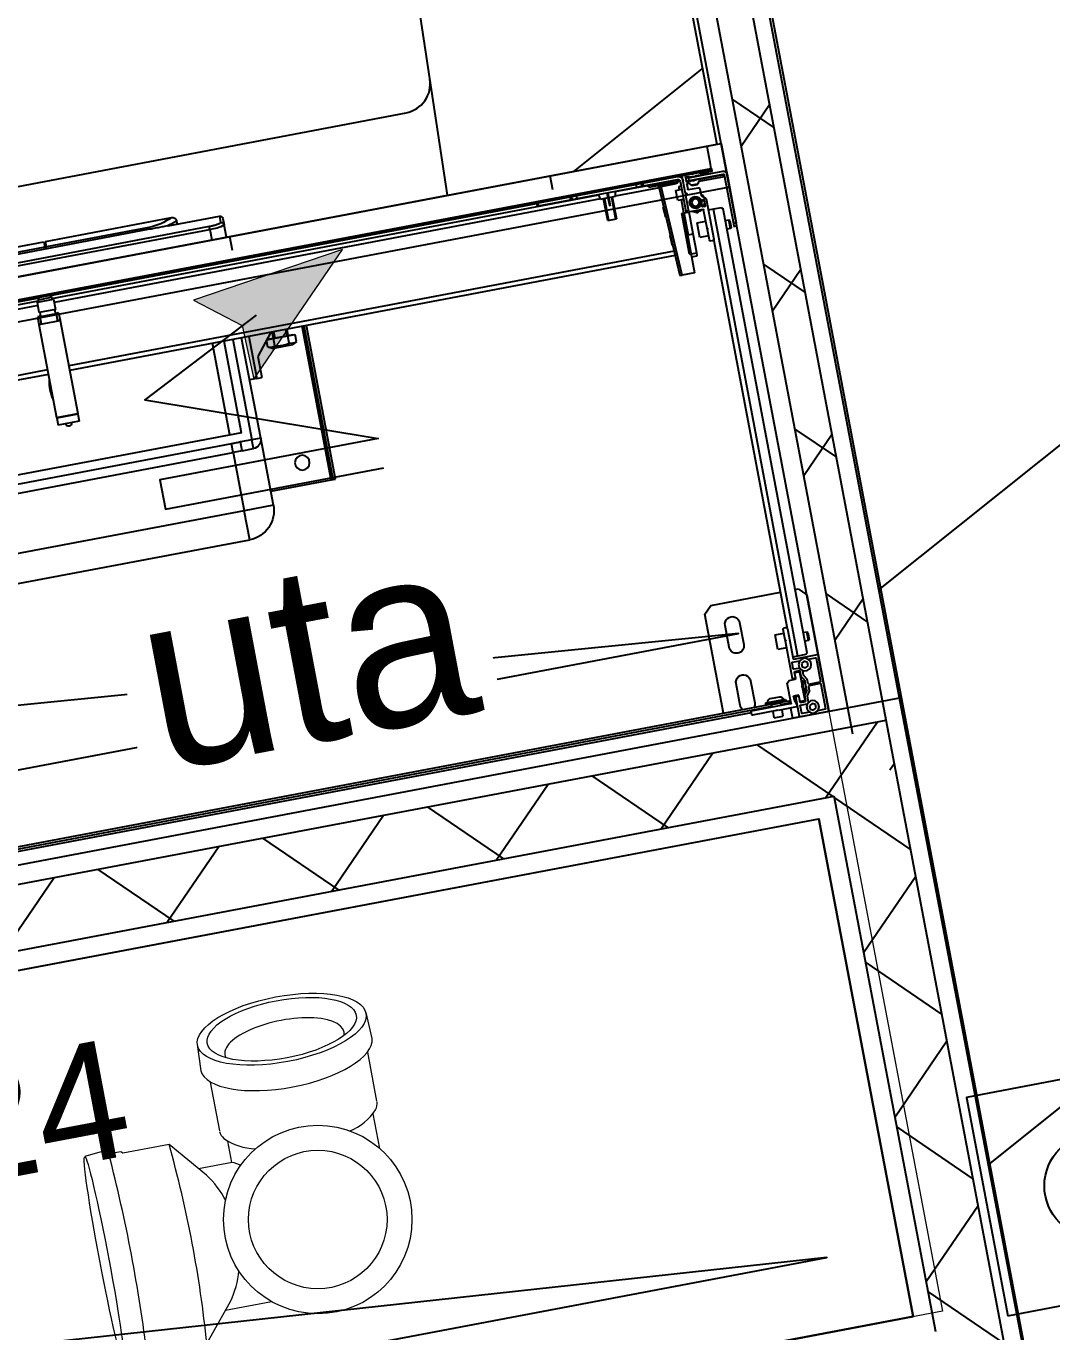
# Model space of a CAD drawing. Header units: centimetres. Extents: x 197412 to 267601, y -375791 to -305433.
# Drawn here: x 222351 to 223043, y -354379 to -353498 of the extents above; entities that cross this region are included whole.
import ezdxf

# ---------------------------------------------------------------- set-up
doc = ezdxf.new("R2010")
doc.units = ezdxf.units.CM
for name, color, linetype in [('3-BAT C-Niveau 0', 250, 'Continuous'), ('prlm-EAU-CHU', 42, 'Continuous'), ('prlm-GT', 242, 'Continuous'), ('prlm-MOD', 64, 'Continuous')]:
    doc.layers.add(name, color=color, linetype=linetype)
doc.layers.add('FAUX PLAFOND', color=9, linetype='Continuous', lineweight=25)
doc.layers.add('prlm-ELEC-CFO', color=1, linetype='Continuous', lineweight=25)
doc.styles.add('Geneva', font='arial.ttf')
doc.styles.add('prlm-elec-cfo', font='comic.ttf', dxfattribs={"height": 12})

# ---------------------------------------------------------------- blocks, each defined once
blk = doc.blocks.new('xi.uta')
at = {"layer": 'prlm-ELEC-CFO', "lineweight": 5}
blk.add_hatch(color=0, dxfattribs=at).paths.add_polyline_path([(-3, 6), (-0.103, 3.699), (0, 0), (7.5, 7.5)])
at = {"layer": 'prlm-ELEC-CFO', "color": 0, "lineweight": 5, "flags": 128}
blk.add_lwpolyline([(-3, 6), (-0.103, 3.699), (0, 0), (7.5, 7.5)], close=True, dxfattribs=at)
at = {"layer": 'prlm-ELEC-CFO', "color": 0}
blk.add_lwpolyline([(0.955, 4.227), (-7.5, 0), (7.5, -5.5), (-7.5, -5.5), (-7.5, -7.5), (7.5, -7.5)], dxfattribs=at)
blk = doc.blocks.new('xi.BP')
at = {"layer": 'prlm-ELEC-CFO', "color": 0, "flags": 128}
blk.add_lwpolyline([(-7.5, -7.5), (7.5, -7.5), (7.5, 7.5), (-7.5, 7.5)], close=True, dxfattribs=at)
at = {"layer": 'prlm-ELEC-CFO', "color": 0}
blk.add_circle((0, 0), 3.5, dxfattribs=at)
blk = doc.blocks.new('MTI900_Alu_390')
at = {"layer": 'prlm-MOD', "color": 1, "linetype": 'Continuous'}
for p, q in [((-4.225, 0), (4.225, 0)), ((4.278, 0), (4.225, 0)), ((4.225, -0.07), (4.225, 0)), ((4.472, 0), (4.278, 0)), ((4.475, 0), (4.472, 0)), ((4.475, -0.003), (4.475, 0)), ((3.96, -0.073), (3.96, -0.097)), ((4.13, -0.07), (3.963, -0.07)), ((4.105, -0.025), (4.165, -0.025)), ((4.105, -0.025), (4.105, -0.07)), ((4.135, -0.075), (4.13, -0.07)), ((4.14, -0.07), (4.135, -0.075)), ((4.267, -0.07), (4.14, -0.07)), ((4.165, -0.07), (4.165, -0.025)), ((4.27, -0.0895), (4.27, -0.073)), ((4.275, -0.003), (4.275, -0.137)), ((4.293, -0.021), (4.293, -0.074)), ((4.3467, -0.018), (4.296, -0.018)), ((4.296, -0.077), (4.3306, -0.077)), ((4.353, -0.0864), (4.353, -0.1286)), ((4.355, -0.0385), (4.375, -0.0269)), ((4.355, -0.0615), (4.355, -0.0385)), ((4.375, -0.0731), (4.355, -0.0615)), ((4.375, -0.0269), (4.395, -0.0385)), ((4.395, -0.0615), (4.375, -0.0731)), ((4.395, -0.0385), (4.395, -0.0615)), ((4.454, -0.018), (4.4033, -0.018)), ((4.457, -0.191), (4.457, -0.021)), ((4.475, -0.387), (4.475, -0.003)), ((-4.105, -0.105), (4.105, -0.105)), ((-4.1, -0.12), (4.1, -0.12)), ((-3.96, -0.09), (3.96, -0.09)), ((3.775, -0.12), (3.775, -0.8)), ((3.895, -0.15), (3.895, -0.3)), ((3.963, -0.1), (4.229, -0.1)), ((3.995, -0.3), (3.995, -0.15)), ((4.067, -0.12), (4.067, -0.125)), ((4.067, -0.125), (4.203, -0.125)), ((4.067, -0.125), (4.067, -0.135)), ((4.067, -0.135), (4.203, -0.135)), ((4.105, -0.115), (4.095, -0.125)), ((4.1025, -0.158), (4.1675, -0.158)), ((4.105, -0.1), (4.105, -0.115)), ((4.165, -0.115), (4.105, -0.115)), ((4.165, -0.115), (4.165, -0.1)), ((4.165, -0.105), (4.225, -0.105)), ((4.175, -0.125), (4.165, -0.115)), ((4.17, -0.12), (4.225, -0.12)), ((4.203, -0.125), (4.203, -0.12)), ((4.203, -0.135), (4.203, -0.125)), ((4.225, -0.105), (4.225, -0.1)), ((4.225, -0.105), (4.225, -0.12)), ((4.235, -0.1), (4.235, -0.24)), ((4.26, -0.142), (4.26, -0.1205)), ((4.2602, -0.1195), (4.2698, -0.0905)), ((4.292, -0.145), (4.263, -0.145)), ((4.278, -0.14), (4.292, -0.14)), ((4.295, -0.137), (4.295, -0.098)), ((4.295, -0.137), (4.295, -0.142)), ((4.298, -0.095), (4.332, -0.095)), ((4.327, -0.1), (4.298, -0.1)), ((4.33, -0.195), (4.33, -0.103)), ((4.3377, -0.16), (4.33, -0.16)), ((4.33, -0.1677), (4.3421, -0.1677)), ((4.335, -0.098), (4.335, -0.1341)), ((4.3355, -0.1358), (4.3545, -0.1642)), ((4.3377, -0.16), (4.3377, -0.24)), ((4.355, -0.19), (4.3377, -0.16)), ((4.3535, -0.1303), (4.3725, -0.1588)), ((4.355, -0.1659), (4.355, -0.2341)), ((4.373, -0.1605), (4.373, -0.191)), ((4.235, -0.24), (4.25, -0.255)), ((4.25, -0.255), (4.292, -0.255)), ((4.275, -0.263), (4.275, -0.52)), ((4.292, -0.26), (4.278, -0.26)), ((4.295, -0.258), (4.295, -0.263)), ((4.295, -0.302), (4.295, -0.263)), ((4.33, -0.195), (4.325, -0.2)), ((4.325, -0.2), (4.33, -0.205)), ((4.33, -0.297), (4.33, -0.205)), ((4.33, -0.2323), (4.3421, -0.2323)), ((4.33, -0.24), (4.3377, -0.24)), ((4.3545, -0.2358), (4.335, -0.265)), ((4.3377, -0.24), (4.355, -0.21)), ((4.373, -0.2404), (4.3535, -0.2697)), ((4.373, -0.209), (4.373, -0.2404)), ((4.454, -0.194), (4.376, -0.194)), ((4.376, -0.206), (4.454, -0.206)), ((4.457, -0.369), (4.457, -0.209)), ((4.293, -0.326), (4.293, -0.369)), ((4.328, -0.323), (4.296, -0.323)), ((4.298, -0.3), (4.327, -0.3)), ((4.332, -0.305), (4.298, -0.305)), ((4.335, -0.265), (4.335, -0.302)), ((4.353, -0.2714), (4.353, -0.3036)), ((4.355, -0.3285), (4.375, -0.3169)), ((4.355, -0.3515), (4.355, -0.3285)), ((4.375, -0.3631), (4.355, -0.3515)), ((4.375, -0.3169), (4.395, -0.3285)), ((4.395, -0.3515), (4.375, -0.3631)), ((4.395, -0.3285), (4.395, -0.3515)), ((4.296, -0.372), (4.3467, -0.372)), ((4.305, -0.6), (4.305, -0.393)), ((4.34, -0.405), (4.305, -0.405)), ((4.308, -0.39), (4.472, -0.39)), ((4.34, -0.405), (4.34, -3.475)), ((4.395, -0.405), (4.34, -0.405)), ((4.405, -0.415), (4.395, -0.405)), ((4.4033, -0.372), (4.454, -0.372)), ((4.405, -0.415), (4.405, -3.465)), ((4.475, -0.8), (4.475, -0.387)), ((4.215, -0.475), (4.215, -0.575)), ((4.275, -0.475), (4.215, -0.475)), ((4.275, -0.52), (4.2779, -0.5229)), ((4.275, -0.52), (4.275, -0.53)), ((4.2779, -0.5271), (4.275, -0.53)), ((4.43, -0.495), (4.405, -0.495)), ((4.43, -0.495), (4.43, -0.555)), ((4.435, -0.5), (4.43, -0.495)), ((4.435, -0.55), (4.435, -0.5)), ((3.895, -0.55), (3.895, -0.7)), ((3.995, -0.7), (3.995, -0.55)), ((4.215, -0.575), (4.275, -0.575)), ((4.275, -0.53), (4.275, -0.6)), ((4.285, -0.61), (4.295, -0.61)), ((4.305, -0.6), (4.305, -3.277)), ((4.405, -0.555), (4.43, -0.555)), ((4.43, -0.555), (4.435, -0.55)), ((3.775, -0.8), (3.825, -0.85)), ((3.825, -0.85), (4.305, -0.85)), ((4.405, -0.85), (4.425, -0.85)), ((4.425, -0.85), (4.475, -0.8)), ((-0.85, -1.865), (0.85, -1.865)), ((0.85, -1.865), (0.85, -2.065)), ((0.85, -2.065), (-0.85, -2.065)), ((0.85, -2.465), (0.85, -2.065)), ((1.05, -2.065), (0.85, -2.065)), ((1.05, -2.065), (1.05, -2.525)), ((1.05, -2.16), (1.465, -2.16)), ((1.465, -2.16), (1.48, -2.16)), ((1.465, -2.16), (1.465, -3.215)), ((1.48, -2.16), (1.48, -3.215)), ((1.48, -2.16), (1.495, -2.16)), ((1.495, -2.16), (1.495, -3.215)), ((-0.85, -2.465), (0.85, -2.465)), ((0.9124, -2.465), (0.85, -2.465)), ((0.85, -2.465), (0.85, -2.5242)), ((0.9124, -2.465), (0.99, -2.465)), ((0.9124, -2.465), (0.9124, -2.525)), ((0.99, -2.465), (0.99, -2.525)), ((0.85, -2.5242), (-0.85, -2.5242)), ((0.99, -2.525), (0.9124, -2.525)), ((0.99, -3.215), (0.99, -2.525)), ((1.05, -2.525), (0.99, -2.525)), ((1.05, -2.525), (1.05, -3.215)), ((0.93, -2.585), (-0.93, -2.585)), ((0.85, -2.585), (0.85, -3.215)), ((0.93, -2.585), (0.93, -3.215)), ((-0.2775, -2.915), (-0.2775, -2.865)), ((-0.1325, -2.865), (-0.2775, -2.865)), ((-0.1325, -2.915), (-0.1325, -2.865)), ((-0.1325, -2.915), (-0.2775, -2.915)), ((-0.2775, -2.9175), (-0.2775, -2.915)), ((-0.2775, -2.9175), (-0.1325, -2.9175)), ((-0.2775, -3.5575), (-0.2775, -2.9175)), ((-0.1325, -2.9175), (-0.1325, -2.915)), ((-0.1325, -3.5575), (-0.1325, -2.9175)), ((1.1, -2.925), (1.05, -2.925)), ((1.1, -3.215), (1.1, -2.925)), ((1.1, -2.925), (1.1342, -2.925)), ((1.1342, -3.0705), (1.1342, -2.925)), ((1.2504, -3.215), (1.1342, -3.0705)), ((4.0071, -3.6913), (4.035, -3.077)), ((4.05, -3.077), (4.0221, -3.692)), ((4.035, -3.077), (4.05, -3.077)), ((4.1351, -3.077), (4.05, -3.077)), ((4.136, -3.497), (4.1351, -3.077)), ((1.24, -3.106), (1.2119, -3.1204)), ((1.2119, -3.1204), (1.2119, -3.1671)), ((1.2142, -3.17), (1.2364, -3.17)), ((1.225, -3.17), (1.225, -3.172)), ((1.225, -3.172), (1.395, -3.172)), ((1.2364, -3.17), (1.2609, -3.17)), ((1.24, -3.106), (1.38, -3.106)), ((1.26, -3.172), (1.26, -3.215)), ((1.2609, -3.1204), (1.2609, -3.17)), ((1.2609, -3.17), (1.31, -3.17)), ((1.2692, -3.215), (1.2692, -3.172)), ((1.31, -3.17), (1.3591, -3.17)), ((1.3508, -3.215), (1.3508, -3.172)), ((1.3591, -3.1204), (1.3591, -3.17)), ((1.3591, -3.17), (1.3836, -3.17)), ((1.36, -3.215), (1.36, -3.172)), ((1.4081, -3.1204), (1.38, -3.106)), ((1.3836, -3.17), (1.4081, -3.17)), ((1.395, -3.172), (1.395, -3.17)), ((1.4081, -3.1204), (1.4081, -3.17)), ((-0.2775, -3.215), (-4.0287, -3.215)), ((-0.2775, -3.245), (-4.0274, -3.245)), ((4.0287, -3.215), (-0.1325, -3.215)), ((4.0274, -3.245), (-0.1325, -3.245)), ((4.125, -3.207), (4.125, -3.487)), ((4.125, -3.207), (4.175, -3.207)), ((4.1353, -3.187), (4.175, -3.187)), ((4.175, -3.187), (4.175, -3.207)), ((4.175, -3.207), (4.175, -3.337)), ((4.0173, -3.3556), (4.0205, -3.2854)), ((4.0255, -3.2857), (4.0205, -3.2854)), ((4.14, -3.337), (4.175, -3.337)), ((4.14, -3.487), (4.14, -3.337)), ((4.175, -3.337), (4.175, -3.487)), ((4.215, -3.305), (4.215, -3.405)), ((4.275, -3.305), (4.215, -3.305)), ((4.275, -3.277), (4.275, -3.3458)), ((4.275, -3.3458), (4.275, -3.3582)), ((4.2759, -3.3479), (4.2779, -3.3499)), ((4.295, -3.267), (4.285, -3.267)), ((4.305, -3.5528), (4.305, -3.277)), ((4.43, -3.325), (4.405, -3.325)), ((4.43, -3.325), (4.43, -3.385)), ((4.435, -3.33), (4.43, -3.325)), ((4.435, -3.38), (4.435, -3.33)), ((4.455, -3.355), (4.455, -3.335)), ((4.455, -3.335), (4.475, -3.335)), ((4.475, -3.335), (4.475, -3.355)), ((4.0173, -3.3556), (4.0223, -3.3558)), ((4.215, -3.405), (4.275, -3.405)), ((4.275, -3.3582), (4.275, -3.484)), ((4.2779, -3.3541), (4.2759, -3.3561)), ((4.405, -3.385), (4.43, -3.385)), ((4.43, -3.385), (4.435, -3.38)), ((4.455, -3.69), (4.455, -3.355)), ((4.475, -3.355), (4.455, -3.355)), ((4.475, -3.69), (4.475, -3.355)), ((4.0084, -3.5518), (4.0116, -3.4816)), ((4.0166, -3.4819), (4.0116, -3.4816)), ((4.125, -3.487), (4.14, -3.487)), ((4.14, -3.4972), (4.136, -3.497)), ((4.14, -3.487), (4.155, -3.487)), ((4.14, -3.487), (4.14, -3.577)), ((4.155, -3.487), (4.175, -3.487)), ((4.155, -3.497), (4.155, -3.487)), ((4.155, -3.702), (4.155, -3.497)), ((4.175, -3.497), (4.155, -3.497)), ((4.175, -3.487), (4.175, -3.49)), ((4.175, -3.49), (4.175, -3.6008)), ((4.272, -3.487), (4.178, -3.487)), ((4.195, -3.5614), (4.195, -3.5226)), ((4.22, -3.4778), (4.23, -3.472)), ((4.23, -3.472), (4.24, -3.4778)), ((4.268, -3.521), (4.2657, -3.521)), ((4.271, -3.507), (4.271, -3.518)), ((4.287, -3.504), (4.274, -3.504)), ((4.2854, -3.504), (4.29, -3.5066)), ((4.29, -3.549), (4.29, -3.507)), ((4.34, -3.475), (4.305, -3.475)), ((4.395, -3.475), (4.34, -3.475)), ((4.395, -3.475), (4.405, -3.465)), ((-0.2775, -3.5575), (-0.1325, -3.5575)), ((-0.2775, -3.56), (-0.2775, -3.5575)), ((-0.2775, -3.61), (-0.2775, -3.56)), ((-0.26, -3.56), (-0.2775, -3.56)), ((-0.255, -3.61), (-0.2775, -3.61)), ((-0.26, -3.5575), (-0.26, -3.6075)), ((-0.15, -3.6075), (-0.26, -3.6075)), ((-0.255, -3.6075), (-0.255, -3.6375)), ((-0.155, -3.6375), (-0.155, -3.6075)), ((-0.1325, -3.61), (-0.155, -3.61)), ((-0.15, -3.6075), (-0.15, -3.5575)), ((-0.1325, -3.56), (-0.15, -3.56)), ((-0.1325, -3.56), (-0.1325, -3.5575)), ((-0.1325, -3.61), (-0.1325, -3.56)), ((3.625, -3.532), (3.685, -3.532)), ((3.625, -3.532), (3.625, -3.682)), ((3.6311, -3.682), (3.6311, -3.532)), ((3.6789, -3.682), (3.6789, -3.532)), ((3.685, -3.682), (3.685, -3.532)), ((4.0084, -3.5518), (4.0134, -3.552)), ((4.115, -3.577), (4.115, -3.647)), ((4.155, -3.577), (4.115, -3.577)), ((4.175, -3.6232), (4.175, -3.6008)), ((4.1759, -3.6029), (4.1829, -3.6099)), ((4.2729, -3.542), (4.276, -3.542)), ((4.276, -3.627), (4.276, -3.5842)), ((4.2769, -3.5821), (4.3041, -3.5549)), ((4.279, -3.545), (4.279, -3.549)), ((4.2906, -3.577), (4.2806, -3.5828)), ((4.282, -3.552), (4.287, -3.552)), ((4.2906, -3.5684), (4.2906, -3.577)), ((-0.26, -3.685), (-3.6034, -3.685)), ((-0.15, -3.6375), (-0.26, -3.6375)), ((-0.26, -3.6375), (-0.26, -3.7075)), ((-0.15, -3.7075), (-0.15, -3.6375)), ((3.6044, -3.685), (-0.15, -3.685)), ((3.605, -3.682), (3.598, -3.717)), ((3.655, -3.682), (3.605, -3.682)), ((3.655, -3.6411), (3.655, -3.6275)), ((3.66, -3.6275), (3.655, -3.6275)), ((3.655, -3.717), (3.655, -3.6411)), ((3.66, -3.6411), (3.655, -3.6411)), ((3.66, -3.6411), (3.66, -3.6275)), ((3.66, -3.717), (3.66, -3.6411)), ((3.705, -3.682), (3.66, -3.682)), ((3.712, -3.717), (3.705, -3.682)), ((4.0074, -3.685), (3.7056, -3.685)), ((4.007, -3.6925), (4.0071, -3.6913)), ((4.0071, -3.6913), (4.0221, -3.692)), ((4.0221, -3.692), (4.022, -3.6925)), ((4.0221, -3.692), (4.125, -3.692)), ((4.115, -3.647), (4.155, -3.647)), ((4.125, -3.692), (4.125, -3.702)), ((4.14, -3.647), (4.14, -3.6567)), ((4.175, -3.6232), (4.175, -3.734)), ((4.1829, -3.6141), (4.1759, -3.6211)), ((4.195, -3.674), (4.195, -3.64)), ((4.195, -3.722), (4.195, -3.693)), ((4.195, -3.695), (4.215, -3.695)), ((4.198, -3.637), (4.266, -3.637)), ((4.2109, -3.677), (4.198, -3.677)), ((4.198, -3.69), (4.2252, -3.69)), ((4.2221, -3.6633), (4.2134, -3.6757)), ((4.215, -3.695), (4.45, -3.695)), ((4.215, -3.695), (4.215, -3.715)), ((4.2654, -3.662), (4.2246, -3.662)), ((4.227, -3.657), (4.225, -3.659)), ((4.265, -3.659), (4.225, -3.659)), ((4.225, -3.659), (4.225, -3.662)), ((4.225, -3.69), (4.225, -3.695)), ((4.263, -3.657), (4.227, -3.657)), ((4.228, -3.692), (4.2367, -3.692)), ((4.2293, -3.657), (4.2293, -3.662)), ((4.2293, -3.69), (4.2293, -3.695)), ((4.2429, -3.6871), (4.2388, -3.6911)), ((4.2512, -3.6911), (4.2471, -3.6871)), ((4.2533, -3.692), (4.2625, -3.692)), ((4.2607, -3.657), (4.2607, -3.662)), ((4.2607, -3.69), (4.2607, -3.695)), ((4.265, -3.659), (4.263, -3.657)), ((4.265, -3.662), (4.265, -3.659)), ((4.265, -3.695), (4.265, -3.69)), ((4.2827, -3.69), (4.2653, -3.69)), ((4.2766, -3.6757), (4.2679, -3.6633)), ((4.452, -3.677), (4.2791, -3.677)), ((4.2855, -3.692), (4.445, -3.692)), ((4.455, -3.682), (4.455, -3.68)), ((-4.375, -3.737), (4.375, -3.737)), ((4.375, -3.747), (-4.375, -3.747)), ((-3.5974, -3.715), (-0.25, -3.715)), ((-3.175, -3.735), (-0.2433, -3.735)), ((-0.26, -3.7075), (-0.15, -3.7075)), ((-0.25, -3.7075), (-0.25, -3.7225)), ((-0.25, -3.7225), (-0.16, -3.7225)), ((-0.1667, -3.735), (3.175, -3.735)), ((-0.16, -3.7225), (-0.16, -3.7075)), ((-0.16, -3.715), (3.5984, -3.715)), ((3.175, -3.717), (3.185, -3.717)), ((3.175, -3.737), (3.175, -3.717)), ((3.185, -3.717), (3.4033, -3.717)), ((3.185, -3.717), (3.185, -3.737)), ((3.4033, -3.737), (3.4033, -3.717)), ((3.4033, -3.717), (3.4168, -3.717)), ((3.4168, -3.717), (3.45, -3.717)), ((3.4168, -3.717), (3.4168, -3.737)), ((3.45, -3.717), (3.86, -3.717)), ((3.45, -3.717), (3.45, -3.737)), ((3.7116, -3.715), (3.935, -3.715)), ((3.86, -3.717), (3.8932, -3.717)), ((3.86, -3.717), (3.86, -3.737)), ((3.8932, -3.717), (3.9067, -3.717)), ((3.8932, -3.737), (3.8932, -3.717)), ((3.9067, -3.717), (4.14, -3.717)), ((3.9067, -3.717), (3.9067, -3.737)), ((3.935, -3.717), (3.935, -3.712)), ((3.965, -3.712), (3.935, -3.712)), ((3.945, -3.702), (3.965, -3.702)), ((3.965, -3.702), (4.105, -3.702)), ((3.965, -3.712), (3.965, -3.702)), ((3.965, -3.712), (3.965, -3.717)), ((4.105, -3.712), (3.965, -3.712)), ((4.105, -3.702), (4.125, -3.702)), ((4.105, -3.712), (4.105, -3.702)), ((4.105, -3.717), (4.105, -3.712)), ((4.135, -3.712), (4.105, -3.712)), ((4.135, -3.712), (4.135, -3.717)), ((4.165, -3.7265), (4.165, -3.737)), ((4.175, -3.734), (4.175, -3.737)), ((4.215, -3.715), (4.195, -3.715)), ((4.198, -3.725), (4.212, -3.725)), ((4.215, -3.715), (4.45, -3.715)), ((4.215, -3.72), (4.2251, -3.72)), ((4.215, -3.722), (4.215, -3.72)), ((4.2249, -3.7161), (4.221, -3.72)), ((4.2287, -3.7161), (4.2249, -3.7161)), ((4.2595, -3.715), (4.231, -3.715)), ((4.2429, -3.7321), (4.2379, -3.737)), ((4.2486, -3.7335), (4.2414, -3.7335)), ((4.2521, -3.737), (4.2471, -3.7321)), ((4.2651, -3.7161), (4.2618, -3.7161)), ((4.269, -3.72), (4.2651, -3.7161)), ((4.2654, -3.72), (4.2826, -3.72)), ((4.342, -3.715), (4.2885, -3.715)), ((4.295, -3.734), (4.295, -3.73)), ((4.298, -3.727), (4.342, -3.727)), ((4.378, -3.727), (4.298, -3.727)), ((4.298, -3.727), (4.298, -3.737)), ((4.345, -3.724), (4.345, -3.718)), ((4.375, -3.737), (4.375, -3.747)), ((4.375, -3.747), (4.378, -3.747)), ((4.375, -3.792), (4.375, -3.747)), ((4.378, -3.747), (4.378, -3.727)), ((4.375, -3.902), (4.375, -3.792)), ((-4.375, -3.902), (4.375, -3.902)), ((0.975, -3.973), (0.975, -3.902)), ((1.075, -3.902), (1.075, -3.9853)), ((-0.975, -3.973), (0.975, -3.973)), ((0.975, -3.9928), (-0.975, -3.9928)), ((0.576, -4.0497), (-0.576, -4.0497)), ((-0.1416, -4.0634), (-0.1416, -4.0497)), ((-0.1307, -4.0497), (-0.1307, -4.0634)), ((0.574, -4.0497), (0.574, -4.0634)), ((0.7037, -4.05), (1.055, -4.05)), ((0.765, -4.07), (0.765, -4.05)), ((0.975, -3.973), (0.975, -3.9928)), ((1.055, -4.05), (1.055, -4.0051)), ((1.075, -4.03), (1.075, -3.9853)), ((-0.735, -4.1), (-0.1416, -4.1)), ((-0.1416, -4.0634), (-0.574, -4.0634)), ((-0.1416, -4.1), (-0.1416, -4.0634)), ((0.574, -4.0634), (-0.1307, -4.0634)), ((-0.1307, -4.0634), (-0.1307, -4.1)), ((-0.1307, -4.1), (0.735, -4.1)), ((0.735, -4.1), (0.735, -4.1))]:
    blk.add_line(p, q, dxfattribs=at)
at = {"layer": 'prlm-MOD', "color": 1, "ltscale": 50}
for points in [[(1.1, -3.8058), (1.1, -3.902)], [(3.3, -3.8058), (3.3, -3.902)]]:
    blk.add_lwpolyline(points, dxfattribs=at)
at = {"layer": 'prlm-MOD', "color": 1, "linetype": 'Continuous'}
for centre, radius in [((4.375, -0.05), 0.0425), ((4.375, -0.34), 0.0425), ((1.295, -2.31), 0.05), ((4.23, -3.542), 0.035), ((4.23, -3.542), 0.03), ((4.23, -3.542), 0.025)]:
    blk.add_circle(centre, radius, dxfattribs=at)
for centre, radius, start, end in [((4.278, -0.003), 0.003, 90, 180), ((4.472, -0.003), 0.003, 0, 90), ((3.963, -0.073), 0.003, 90, 180), ((4.267, -0.073), 0.003, 0, 90), ((4.296, -0.021), 0.003, 90, 180), ((4.296, -0.074), 0.003, 180, 270), ((4.3306, -0.067), 0.01, 270, 326.3475), ((4.3467, -0.021), 0.003, 84.51824, 90), ((4.4033, -0.021), 0.003, 90, 95.48179), ((4.454, -0.021), 0.003, 0, 90), ((3.945, -0.15), 0.05, 143.1301, 180), ((3.963, -0.097), 0.003, 180, 270), ((3.945, -0.15), 0.05, 0, 36.8699), ((4.1025, -0.138), 0.02, 171.37307, 270), ((4.1025, -0.133), 0.02, 185.73917, 187.18076), ((4.1675, -0.138), 0.02, 270, 8.62693), ((4.1675, -0.133), 0.02, 352.81924, 354.26083), ((4.232, -0.1), 0.003, 0, 180), ((4.263, -0.1205), 0.003, 161.56505, 180), ((4.263, -0.142), 0.003, 180, 270), ((4.267, -0.0895), 0.003, 341.56505, 0), ((4.278, -0.137), 0.003, 180, 270), ((4.292, -0.137), 0.003, 270, 0), ((4.292, -0.142), 0.003, 270, 0), ((4.298, -0.098), 0.003, 90, 180), ((4.298, -0.103), 0.003, 90, 180), ((4.327, -0.103), 0.003, 0, 90), ((4.332, -0.098), 0.003, 0, 90), ((4.338, -0.1341), 0.003, 180, 213.69007), ((4.356, -0.1286), 0.003, 180, 213.69007), ((4.352, -0.1659), 0.003, 0, 33.69007), ((4.37, -0.1605), 0.003, 0, 33.69007), ((4.278, -0.263), 0.003, 90, 180), ((4.292, -0.258), 0.003, 0, 90), ((4.292, -0.263), 0.003, 0, 90), ((4.352, -0.2341), 0.003, 326.30993, 0), ((4.376, -0.191), 0.003, 180, 270), ((4.376, -0.209), 0.003, 90, 180), ((4.454, -0.191), 0.003, 270, 0), ((4.454, -0.209), 0.003, 0, 90), ((3.945, -0.3), 0.05, 180, 0), ((4.296, -0.326), 0.003, 90, 180), ((4.298, -0.297), 0.003, 180, 270), ((4.298, -0.302), 0.003, 180, 270), ((4.327, -0.297), 0.003, 270, 0), ((4.328, -0.333), 0.01, 46.14901, 90), ((4.332, -0.302), 0.003, 270, 0), ((4.356, -0.2714), 0.003, 146.30993, 180), ((4.296, -0.369), 0.003, 180, 270), ((4.308, -0.393), 0.003, 90, 180), ((4.3467, -0.369), 0.003, 270, 275.48176), ((4.4033, -0.369), 0.003, 264.51819, 270), ((4.454, -0.369), 0.003, 270, 0), ((4.472, -0.387), 0.003, 270, 0), ((3.945, -0.55), 0.05, 0, 180), ((4.2758, -0.525), 0.003, 315, 45), ((4.285, -0.6), 0.01, 180, 270), ((4.295, -0.6), 0.01, 270, 0), ((3.945, -0.7), 0.05, 180, 0), ((0.85, -2.065), 0.2, 0, 90), ((0.99, -2.525), 0.06, 0, 90), ((-0.205, -2.865), 0.02, 0, 180), ((0, -3.11), 0.285, 166.82645, 193.17355), ((1.2364, -3.1624), 0.0487, 59.74223, 120.25777), ((1.3836, -3.1624), 0.0487, 59.74223, 120.25777), ((4.285, -3.277), 0.01, 90, 180), ((4.278, -3.3458), 0.003, 180, 225), ((4.295, -3.277), 0.01, 0, 90), ((4.278, -3.3582), 0.003, 135, 180), ((4.2758, -3.352), 0.003, 315, 45), ((4.178, -3.49), 0.003, 90, 180), ((4.23, -3.542), 0.04, 33.92723, 355.99937), ((4.23, -3.542), 0.065, 57.79577, 122.20423), ((4.23, -3.542), 0.06, 66.44354, 113.55646), ((4.2657, -3.518), 0.003, 213.92723, 270), ((4.23, -3.542), 0.04, 0, 33.92723), ((4.268, -3.518), 0.003, 270, 0), ((4.274, -3.507), 0.003, 90, 180), ((4.272, -3.484), 0.003, 270, 0), ((4.23, -3.542), 0.06, 0, 39.29648), ((4.23, -3.542), 0.065, 22.61986, 35.77582), ((4.287, -3.507), 0.003, 0, 90), ((4.178, -3.6008), 0.003, 180, 225), ((4.1808, -3.612), 0.003, 315, 45), ((4.2729, -3.545), 0.003, 90, 175.99937), ((4.23, -3.542), 0.04, 355.99937, 0), ((4.276, -3.545), 0.003, 0, 90), ((4.23, -3.542), 0.065, 315.04746, 333.83802), ((4.279, -3.5842), 0.003, 135, 180), ((4.282, -3.549), 0.003, 180, 270), ((4.287, -3.549), 0.003, 270, 0), ((4.23, -3.542), 0.06, 351.491, 0), ((4.302, -3.5528), 0.003, 315, 0), ((3.997, -3.692), 0.01, 270, 357.39744), ((4.125, -3.712), 0.02, 347.58795, 90), ((4.16, -3.6567), 0.02, 180, 230.11594), ((4.1151, -3.7104), 0.05, 37.08606, 50.11594), ((4.178, -3.6232), 0.003, 135, 180), ((4.198, -3.64), 0.003, 90, 180), ((4.198, -3.674), 0.003, 180, 270), ((4.198, -3.693), 0.003, 90, 180), ((4.2109, -3.674), 0.003, 270, 325.00798), ((4.2246, -3.665), 0.003, 90, 145.00798), ((4.2252, -3.693), 0.003, 19.47122, 90), ((4.2367, -3.689), 0.003, 270, 315), ((4.245, -3.6892), 0.003, 45, 135), ((4.2533, -3.689), 0.003, 225, 270), ((4.2653, -3.693), 0.003, 90, 160.52878), ((4.2654, -3.665), 0.003, 34.99202, 90), ((4.266, -3.627), 0.01, 270, 0), ((4.2791, -3.674), 0.003, 214.99202, 270), ((4.2827, -3.693), 0.003, 19.47122, 90), ((4.445, -3.682), 0.01, 270, 0), ((4.45, -3.69), 0.025, 270, 0), ((4.45, -3.69), 0.005, 270, 0), ((4.452, -3.68), 0.003, 0, 90), ((-0.235, -3.7225), 0.015, 180, 255.16489), ((-0.175, -3.7225), 0.015, 284.83511, 0), ((3.945, -3.712), 0.01, 90, 180), ((4.125, -3.712), 0.01, 0, 90), ((4.14, -3.702), 0.035, 270, 0), ((4.14, -3.702), 0.015, 270, 0), ((4.178, -3.734), 0.003, 180, 270), ((4.198, -3.722), 0.003, 180, 270), ((4.212, -3.722), 0.003, 270, 0), ((4.215, -3.715), 0.01, 353.93882, 0), ((4.2251, -3.717), 0.003, 270, 350.40593), ((4.231, -3.718), 0.003, 90, 170.40593), ((4.245, -3.7342), 0.003, 45, 135), ((4.2595, -3.718), 0.003, 9.59407, 90), ((4.2654, -3.717), 0.003, 189.59407, 270), ((4.275, -3.715), 0.01, 180, 186.06118), ((4.2826, -3.717), 0.003, 270, 350.40593), ((4.2885, -3.718), 0.003, 90, 170.40593), ((4.292, -3.734), 0.003, 270, 0), ((4.298, -3.73), 0.003, 90, 180), ((4.342, -3.718), 0.003, 0, 90), ((4.342, -3.724), 0.003, 270, 0), ((0.5693, -4.6145), 0.5786, 70.22595, 77.40425), ((0.9987, -4.1937), 0.2219, 69.89148, 96.1295), ((1.055, -4.03), 0.02, 270, 0), ((0.5685, -4.4598), 0.3964, 65.16337, 89.20304), ((0.735, -4.07), 0.03, 270, 0)]:
    blk.add_arc(centre, radius, start, end, dxfattribs=at)
for centre, major_axis, ratio, start_param, end_param in [((3.997, -3.692), (-0.025, 0), 0.4, 1.570796, 3.096169), ((4.022, -3.6931), (-0.015, 0.0007), 0.045361, -1.568734, 0), ((1.055, -3.9853), (-0.02, 0), 0.989815, 1.570796, 3.141593)]:
    blk.add_ellipse(centre, major_axis=major_axis, ratio=ratio, start_param=start_param, end_param=end_param, dxfattribs=at)
for points, knots in [([(0.9124, -2.525), (0.902, -2.525), (0.8916, -2.5247), (0.8708, -2.5243), (0.8604, -2.5242), (0.85, -2.5242)], [0, 0, 0, 0, 0.5, 0.5, 1, 1, 1, 1]), ([(1.2609, -3.1204), (1.269, -3.1183), (1.2772, -3.1166), (1.2935, -3.1143), (1.3017, -3.1137), (1.3141, -3.1137), (1.3182, -3.1138), (1.3265, -3.1144), (1.3306, -3.1149), (1.343, -3.1166), (1.3511, -3.1183), (1.3591, -3.1204)], [0, 0, 0, 0, 0.25, 0.25, 0.5, 0.5, 0.625, 0.625, 0.75, 0.75, 1, 1, 1, 1]), ([(0.7055, -4.05), (0.6995, -4.05), (0.6933, -4.05), (0.6813, -4.05), (0.6756, -4.0499), (0.6642, -4.0499), (0.6524, -4.0499), (0.6402, -4.0498), (0.6278, -4.0498), (0.6214, -4.0498), (0.6021, -4.0497), (0.5891, -4.0497), (0.576, -4.0497)], [0.5494968, 0.5494968, 0.5494968, 0.5494968, 0.625, 0.625, 0.6875, 0.6875, 0.75, 0.8125, 0.8125, 0.875, 0.875, 1, 1, 1, 1]), ([(1.055, -4.0051), (1.055, -4.0043), (1.0545, -4.0036), (1.053, -4.0024), (1.0523, -4.002), (1.0508, -4.0013), (1.0491, -4.0006), (1.0469, -3.9998), (1.0444, -3.9991), (1.0431, -3.9988), (1.0387, -3.9978), (1.0354, -3.9971), (1.0299, -3.9963), (1.028, -3.996), (1.0239, -3.9955), (1.0218, -3.9952), (1.0153, -3.9945), (1.0107, -3.9941), (1.0034, -3.9936), (1.0009, -3.9935), (0.9958, -3.9932), (0.9933, -3.9931), (0.9856, -3.9929), (0.9803, -3.9928), (0.975, -3.9928)], [0, 0, 0, 0, 0.125, 0.125, 0.1875, 0.1875, 0.25, 0.3125, 0.3125, 0.375, 0.375, 0.5, 0.5, 0.5625, 0.5625, 0.625, 0.625, 0.75, 0.75, 0.8125, 0.8125, 0.875, 0.875, 1, 1, 1, 1])]:
    blk.add_open_spline(points, degree=3, knots=knots, dxfattribs=at)
blk = doc.blocks.new('xi.aam22')
at = {"layer": 'prlm-EAU-CHU', "color": 0, "lineweight": 13}
for p, q in [((-5.799, 13.123), (-5.89, 11.331)), ((5.89, 11.331), (5.799, 13.123)), ((-5.41, 10.463), (-5.41, 7.114)), ((5.41, 7.114), (5.41, 10.463)), ((-13.12, 7.25), (-14.668, 7.106)), ((-13.12, 7.25), (-13.031, 6.97)), ((-12.219, 6.97), (-13.031, 6.97)), ((-12.093, 6.85), (-12.219, 6.97)), ((-8.922, 6.85), (-12.093, 6.85)), ((-6.828, 4.34), (-8.907, 6.841)), ((-5, 6.323), (-5, 4.87)), ((5, 3.931), (5, 6.323)), ((-7.269, 4.87), (-4.958, 4.867)), ((-8.907, -6.841), (-6.828, -4.34)), ((-4.091, -4.87), (-7.269, -4.87)), ((-13.028, -6.944), (-13.12, -7.25)), ((-13.031, -6.97), (-12.219, -6.97)), ((-12.219, -6.97), (-12.093, -6.85)), ((-12.093, -6.85), (-8.922, -6.85)), ((-14.668, -7.106), (-13.12, -7.25))]:
    blk.add_line(p, q, dxfattribs=at)
at = {"layer": 'prlm-EAU-CHU', "color": 0, "lineweight": 13, "flags": 128}
blk.add_lwpolyline([(-4.958, 4.867), (-4.86, 4.836), (-4.68, 4.729), (-4.43, 4.564)], dxfattribs=at)
at = {"layer": 'prlm-EAU-CHU', "color": 0, "lineweight": 13}
for radius in [6.36, 4.675]:
    blk.add_circle((0, 0), radius, dxfattribs=at)
for centre, radius, start, end in [((-4.475, 7.136), 0.936, 184.66048, 218.12589), ((4.475, 7.136), 0.936, 321.87411, 355.33952), ((-119.647, -0.014), 106.844, 356.28096, 3.74771), ((-87.178, 0), 78.555, 354.99745, 5.00255), ((-2.54, 9.094), 3.683, 223.50702, 258.77599), ((2.54, 9.094), 3.683, 281.22401, 316.49298), ((-11.683, 0.728), 6.052, 16.13317, 36.55417), ((-11.683, -0.728), 6.052, 323.44583, 343.86683)]:
    blk.add_arc(centre, radius, start, end, dxfattribs=at)
for centre, major_axis, ratio in [((0, 13.073), (5.789, 0), 0.383426), ((0, 13.073), (5.115, 0), 0.383329), ((-14.667, 0), (0, -7.101), 0.043635)]:
    blk.add_ellipse(centre, major_axis=major_axis, ratio=ratio, dxfattribs=at)
for centre, major_axis, ratio, start_param, end_param in [((0.001, 12.093), (-4.098, -0.028), 0.383971, 2.986035, 6.398097), ((0, 11.414), (-5.894, 0), 0.391508, 0.036281, 3.105311)]:
    blk.add_ellipse(centre, major_axis=major_axis, ratio=ratio, start_param=start_param, end_param=end_param, dxfattribs=at)

msp = doc.modelspace()

# ---------------------------------------------------------------- hatches: boundary and pattern name
at = {"linetype": 'Continuous'}
h = msp.add_hatch(dxfattribs=at)
h.set_pattern_fill('02_ISOLANT', color=256, scale=10, angle=100.72812, style=0, pattern_type=2)
h.set_pattern_definition([(145.728125, (82441.66, 127994.64), (-45.049638, -66.109985), []), (235.728125, (82441.66, 127994.64), (-66.109985, 45.049638), [])])
h.paths.add_polyline_path([(222908.68, -353975.58), (222938.51, -354004.13), (222603.85, -352237.75), (222584.74, -352265.8)])
h = msp.add_hatch(dxfattribs=at)
h.set_pattern_fill('02_ISOLANT', color=256, scale=10, angle=10.72359, style=0, pattern_type=2)
h.set_pattern_definition([(55.723595, (82441.66, 127994.64), (-66.106423, 45.054865), []), (145.723595, (82441.66, 127994.64), (45.054865, 66.106423), [])])
h.paths.add_polyline_path([(222002.83, -354141.84), (221967.78, -354193.26), (222896.25, -354017.42), (222931.29, -353966.01)])
h = msp.add_hatch(dxfattribs=at)
h.set_pattern_fill('02_ISOLANT', color=256, scale=10, angle=100.72359, style=0, pattern_type=2)
h.set_pattern_definition([(145.723595, (82441.66, 127994.64), (-45.054865, -66.106423), []), (235.723595, (82441.66, 127994.64), (-66.106423, 45.054865), [])])
h.paths.add_polyline_path([(222964.72, -354379), (223016.14, -354414.04), (222931.29, -353966.01), (222896.25, -354017.42)])
at = {"layer": 'FAUX PLAFOND'}
h = msp.add_hatch(dxfattribs=at)
h.set_pattern_fill('BA 13', color=256, scale=10, style=0, pattern_type=2)
h.set_pattern_definition([(218.65981, (82441.66, 127994.64), (-199.24783, 287.75041), [])])
h.paths.add_polyline_path([(221617.94, -350994.15), (221616.29, -350993.9), (223456.37, -350645.71), (223909.07, -353036.53), (224567.06, -352911.93), (224781.11, -354042.18), (224123.07, -354166.8), (224132.41, -354215.74), (223030.48, -354424.6), (222611.11, -352223.19), (222172.05, -352306.33), (222181.35, -352355.46), (222571.29, -352281.62), (222816.84, -353577.56), (221440.86, -353838.14), (220930.48, -351124.78)])

# ---------------------------------------------------------------- linework, layer by layer
at = {"linetype": 'Continuous', "lineweight": 25}
for p, q in [((222954.67, -354019.59), (222614.21, -352222.56)), ((222892.52, -353960.12), (222574.39, -352280.99)), ((222013.18, -354126.64), (222941.65, -353950.81)), ((223031.33, -354424.4), (222941.65, -353950.81)), ((221957.43, -354208.45), (222885.9, -354032.62)), ((222949.53, -354368.64), (222885.9, -354032.62)), ((222949.53, -354368.64), (221578.93, -354628.21))]:
    msp.add_line(p, q, dxfattribs=at)
at = {"linetype": 'Continuous'}
for p, q in [((222938.51, -354004.13), (222603.85, -352237.75)), ((222938.51, -354004.13), (222603.85, -352237.75)), ((222908.68, -353975.58), (222584.74, -352265.8)), ((222908.68, -353975.58), (222584.74, -352265.8)), ((222892.52, -353960.12), (222574.39, -352280.99)), ((222013.18, -354126.64), (222941.65, -353950.81)), ((222002.83, -354141.84), (222931.29, -353966.01)), ((222002.83, -354141.84), (222931.29, -353966.01)), ((223016.14, -354414.04), (222931.29, -353966.01)), ((223016.14, -354414.04), (222931.29, -353966.01)), ((221967.78, -354193.26), (222896.25, -354017.42)), ((221967.78, -354193.26), (222896.25, -354017.42)), ((222964.72, -354379), (222896.25, -354017.42)), ((222964.72, -354379), (222896.25, -354017.42)), ((222949.53, -354368.64), (222885.9, -354032.62)), ((223031.33, -354424.4), (223001.21, -354265.31)), ((222949.53, -354368.64), (222932.43, -354278.34)), ((221578.93, -354628.21), (222949.53, -354368.64))]:
    msp.add_line(p, q, dxfattribs=at)
at = {"linetype": 'Continuous', "flags": 128}
msp.add_lwpolyline([(222304.02, -353674.67), (222635.2, -353611.81), (222588.91, -353306.79, 0.116334), (222540.41, -353186.93, 0.116144), (222443.56, -353101.39, 0.147727), (222365.13, -353093.07, 0.147725), (222295.37, -353129.47), (222295.31, -353129.53, 0.11673), (222236.53, -353244.61, 0.115952), (222235.23, -353373.92)], format="xyb", close=True, dxfattribs=at)
msp.add_lwpolyline([(222286.28, -353597.32), (222286.29, -353597.36, 0.193855), (222294.83, -353609.64), (222294.94, -353609.72, 0.192143), (222309.53, -353612.55), (222607.21, -353556.05), (222607.25, -353556.04, 0.194357), (222619.83, -353547.96, 0.193855), (222623.27, -353533.4), (222623.26, -353533.36)], format="xyb", dxfattribs=at)
at = {"linetype": 'Continuous', "lineweight": 18, "flags": 128}
msp.add_lwpolyline([(221443.96, -353837.51), (222819.95, -353576.93), (222969.18, -354364.92), (221593.19, -354625.51)], close=True, dxfattribs=at)
at = {"linetype": 'Continuous', "flags": 128}
for points in [[(222819.95, -353576.93), (222825.53, -353606.4), (221946.2, -353772.93), (221940.62, -353743.46)], [(222007.28, -353826.79), (222050.59, -354055.45), (222831.67, -353907.53), (222110.5, -353979.51)], [(221535.54, -353942.3), (221653.14, -354563.26), (222891.1, -354328.82), (221735.12, -354454.95)]]:
    msp.add_lwpolyline(points, close=True, dxfattribs=at)
at = {"layer": '3-BAT C-Niveau 0', "ltscale": 50.8, "flags": 128}
msp.add_lwpolyline([(221617.94, -350994.15), (221616.29, -350993.9), (223456.37, -350645.71), (223909.07, -353036.53), (224567.06, -352911.93), (224781.11, -354042.18), (224123.07, -354166.8), (224132.41, -354215.74), (223030.48, -354424.6), (222611.11, -352223.19), (222172.05, -352306.33), (222181.35, -352355.46), (222571.29, -352281.62), (222816.84, -353577.56), (221440.86, -353838.14), (220930.48, -351124.78)], close=True, dxfattribs=at)

# ---------------------------------------------------------------- block references
at = {"layer": 'prlm-EAU-CHU', "xscale": 10, "yscale": 10, "zscale": 10, "rotation": 10.7235947438856}
msp.add_blockref('xi.aam22', (222547.56, -354303.14), dxfattribs=at)
at = {"layer": 'prlm-ELEC-CFO', "xscale": 10, "yscale": 10, "zscale": 10, "rotation": 10.72360141139323}
msp.add_blockref('xi.BP', (223073.04, -354280.41), dxfattribs=at)

# ---------------------------------------------------------------- texts
at = {"layer": '3-BAT C-Niveau 0', "insert": (222105.4, -354237.8), "char_height": 80, "attachment_point": 1, "rotation": 10.72359, "line_spacing_factor": 0.25, "style": 'Geneva'}
msp.add_mtext('GT 24', dxfattribs=at)

# ---------------------------------------------------------------- next in the draw order: texts
at = {"layer": 'prlm-ELEC-CFO', "insert": (222539.67, -353922.13), "char_height": 120, "attachment_point": 5, "rotation": 10.7236, "line_spacing_factor": 0.8, "style": 'prlm-elec-cfo', "bg_fill": 3, "box_fill_scale": 1.1, "bg_fill_color": 256, "bg_fill_transparency": 0}
msp.add_mtext('uta', dxfattribs=at)

# ---------------------------------------------------------------- next in the draw order: linework, layer by layer
at = {"layer": 'prlm-GT', "ltscale": 50}
msp.add_lwpolyline([(221454.73, -353906.71), (221884.87, -353825.29), (221957.43, -354208.45), (222885.9, -354032.61), (222949.53, -354368.64), (221590.93, -354625.93)], close=True, dxfattribs=at)

# ---------------------------------------------------------------- next in the draw order: block references
at = {"layer": 'prlm-ELEC-CFO', "xscale": 10, "yscale": 10, "zscale": 10, "rotation": 10.72360141139323}
msp.add_blockref('xi.uta', (222504.42, -353735.92), dxfattribs=at)
at = {"layer": 'prlm-MOD', "xscale": -99.99999999999972, "yscale": 99.99999999999974, "zscale": 99.99999999999969, "rotation": 190.7237167511639}
msp.add_blockref('MTI900_Alu_390', (222452.83, -354043.38), dxfattribs=at)

doc.saveas('drawing.dxf')
